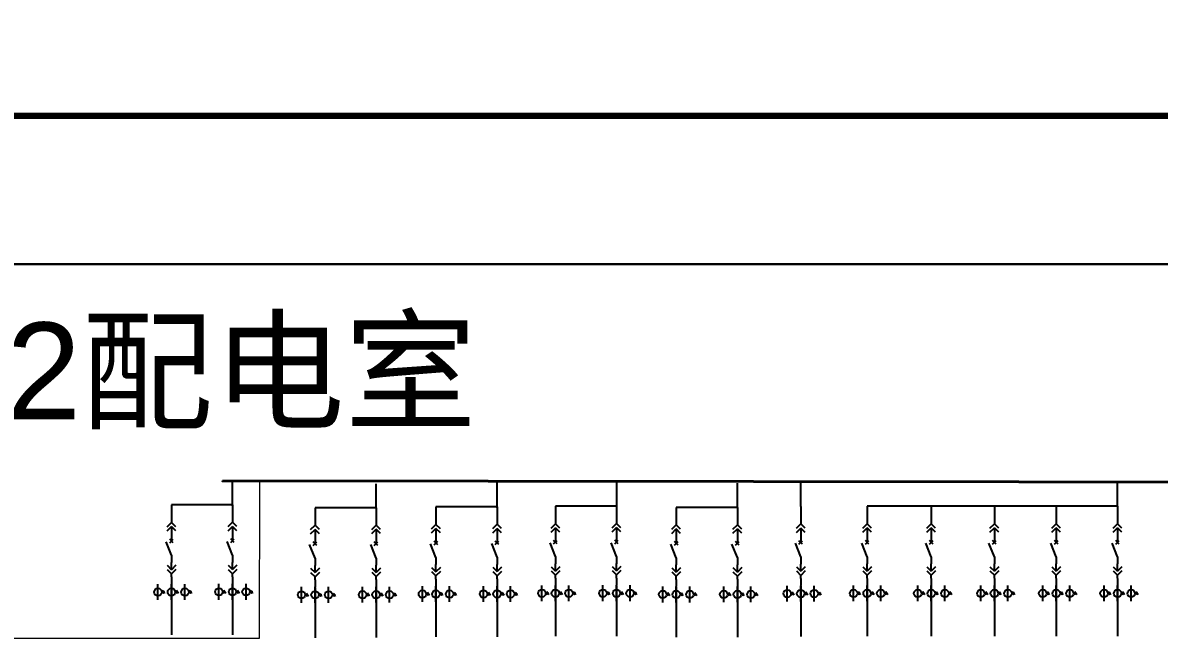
# Model space of a CAD drawing. Header units: millimetres. Extents: x -3460 to -460, y 6070 to 9130.
# Drawn here: x -1281.9 to -1164.2, y 6415.3 to 6479.6 of the extents above; entities that cross this region are included whole.
import ezdxf

# ---------------------------------------------------------------- set-up
doc = ezdxf.new("R2010")
doc.units = ezdxf.units.MM
doc.header["$LTSCALE"] = 1000
doc.header["$MEASUREMENT"] = 0
doc.styles.get("Standard").update_dxf_attribs({"font": 'arial.ttf'})

# ---------------------------------------------------------------- blocks, each defined once
blk = doc.blocks.new('DYDQAA05')
at = {"color": 0}
blk.add_lwpolyline([(0, 0), (0, -7)], dxfattribs=at)
blk = doc.blocks.new('DYDQAA03')
at = {"color": 0}
for points in [[(0, 0), (0, -1.5)], [(-2.12, -3.62), (0, -1.5)], [(-2.12, -5.62), (0, -3.5)], [(2.12, -3.62), (0, -1.5)], [(2.12, -5.62), (0, -3.5)], [(0, -3.5), (0, -7)]]:
    blk.add_lwpolyline(points, dxfattribs=at)
blk = doc.blocks.new('DYDQAA09')
at = {"color": 0}
blk.add_lwpolyline([(0, 0), (0, -3.5)], dxfattribs=at)
blk.add_lwpolyline([(0, 0), (0, -3.5)], dxfattribs=at)
blk.add_lwpolyline([(0, 0), (0, -3.5)], dxfattribs=at)
blk.add_lwpolyline([(0, 0), (0, -3.5)], dxfattribs=at)
blk.add_lwpolyline([(0, 0), (0, -3.5)], dxfattribs=at)
blk.add_lwpolyline([(0, 0), (0, -3.5)], dxfattribs=at)
blk.add_lwpolyline([(0, 0), (0, -3.5)], dxfattribs=at)
blk.add_lwpolyline([(0, 0), (0, -3.5)], dxfattribs=at)
blk.add_lwpolyline([(0, 0), (0, -3.5)], dxfattribs=at)
blk = doc.blocks.new('DYDQ0201')
at = {"color": 0}
for points in [[(0.86, -0.86), (-0.86, 0.86)], [(-0.86, -0.86), (0.86, 0.86)], [(0, -7), (-2.61, -0.37)]]:
    blk.add_lwpolyline(points, dxfattribs=at)
blk = doc.blocks.new('DYDQAA04')
at = {"color": 0}
for points in [[(0, -3.5), (0, 0)], [(-2.12, -1.38), (0, -3.5)], [(-2.12, -3.38), (0, -5.5)], [(2.12, -1.38), (0, -3.5)], [(2.12, -3.38), (0, -5.5)], [(0, -7), (0, -5.5)]]:
    blk.add_lwpolyline(points, dxfattribs=at)
blk = doc.blocks.new('A$C03DD39B5')
for p, q in [((417, 475), (283, 392)), ((417, 422), (283, 339)), ((350, 333), (350, 467))]:
    blk.add_line(p, q)
blk.add_lwpolyline([(700, 167), (0, 167)])
blk.add_circle((350, 167), 167)

msp = doc.modelspace()

# ---------------------------------------------------------------- linework, layer by layer
for p, q in [((-1260.14, 6429.65, 3820.79), (-1260.14, 6432.23, 5204.06)), ((-1245.27, 6429.36, 23991.96), (-1245.27, 6431.94, 25375.24)), ((-1232.75, 6429.44, 23991.96), (-1232.75, 6432.02, 25375.24)), ((-1220.39, 6429.52, 23991.96), (-1220.39, 6432.1, 25375.24)), ((-1207.88, 6429.4, 23991.96), (-1207.88, 6431.98, 25375.24)), ((-1201.34, 6429.59, 23486.9), (-1201.34, 6432.17, 24870.18)), ((-1168.55, 6429.61, 23992.01), (-1168.55, 6432.19, 25375.29)), ((-1260.15, 6429.75, 3820.79), (-1266.47, 6429.75, 3820.79)), ((-1220.41, 6429.61, 23991.96), (-1226.73, 6429.61, 23991.96)), ((-1168.55, 6429.61, 23991.96), (-1194.47, 6429.61, 23991.96)), ((-1245.29, 6429.45, 23991.96), (-1251.61, 6429.45, 23991.96)), ((-1232.77, 6429.53, 23991.96), (-1239.09, 6429.53, 23991.96)), ((-1207.9, 6429.49, 23991.96), (-1214.22, 6429.49, 23991.96)), ((-1266.47, 6421.51, 6022), (-1266.47, 6419.87, 6022)), ((-1260.15, 6421.53, 6713.64), (-1260.15, 6419.89, 6713.64)), ((-1226.73, 6421.37, 26193.17), (-1226.73, 6419.73, 26193.17)), ((-1220.41, 6421.39, 26884.81), (-1220.41, 6419.75, 26884.81)), ((-1201.34, 6421.35, 25688.12), (-1201.34, 6419.71, 25688.12)), ((-1194.47, 6421.37, 26193.17), (-1194.47, 6419.73, 26193.17)), ((-1187.83, 6421.37, 26193.17), (-1187.83, 6419.73, 26193.17)), ((-1181.3, 6421.37, 26193.17), (-1181.3, 6419.73, 26193.17)), ((-1174.89, 6421.37, 26193.17), (-1174.89, 6419.73, 26193.17)), ((-1168.55, 6421.37, 26193.17), (-1168.55, 6419.73, 26193.17)), ((-1251.61, 6421.21, 26193.17), (-1251.61, 6419.57, 26193.17)), ((-1245.29, 6421.23, 26884.81), (-1245.29, 6419.59, 26884.81)), ((-1239.09, 6421.29, 26193.17), (-1239.09, 6419.65, 26193.17)), ((-1232.77, 6421.31, 26884.81), (-1232.77, 6419.67, 26884.81)), ((-1214.22, 6421.25, 26193.17), (-1214.22, 6419.61, 26193.17)), ((-1207.9, 6421.27, 26884.81), (-1207.9, 6419.63, 26884.81)), ((-1266.47, 6419.87, 6022), (-1266.47, 6416.3, 6022)), ((-1260.15, 6419.89, 6713.64), (-1260.15, 6416.32, 6713.64)), ((-1251.61, 6419.57, 26193.17), (-1251.61, 6416.01, 26193.17)), ((-1245.29, 6419.59, 26884.81), (-1245.29, 6416.02, 26884.81)), ((-1239.09, 6419.65, 26193.17), (-1239.09, 6416.09, 26193.17)), ((-1232.77, 6419.67, 26884.81), (-1232.77, 6416.1, 26884.81)), ((-1226.73, 6419.73, 26193.17), (-1226.73, 6416.17, 26193.17)), ((-1220.41, 6419.75, 26884.81), (-1220.41, 6416.18, 26884.81)), ((-1214.22, 6419.61, 26193.17), (-1214.22, 6416.05, 26193.17)), ((-1207.9, 6419.63, 26884.81), (-1207.9, 6416.06, 26884.81)), ((-1201.34, 6419.71, 25688.12), (-1201.34, 6416.14, 25688.12)), ((-1194.47, 6419.73, 26193.17), (-1194.47, 6416.16, 26193.17)), ((-1187.83, 6419.73, 26193.17), (-1187.83, 6416.16, 26193.17)), ((-1181.3, 6419.73, 26193.17), (-1181.3, 6416.16, 26193.17)), ((-1174.89, 6419.73, 26193.17), (-1174.89, 6416.16, 26193.17)), ((-1168.55, 6419.73, 26193.17), (-1168.55, 6416.16, 26193.17))]:
    msp.add_line(p, q)
at = {"color": 1, "lineweight": 20}
for p, q in [((-1257.35, 6415.96, 26193.17), (-1257.33, 6432.24, 5204.06)), ((-1304.39, 6415.96, 26193.17), (-1257.35, 6415.96, 26193.17))]:
    msp.add_line(p, q, dxfattribs=at)
at = {"lineweight": 80, "ltscale": 0.001071}
for points in [[(-3460, 6920), (-460, 6920), (-460, 6470), (-3460, 6470)], [(-3460, 6470), (-460, 6470), (-460, 6070), (-3460, 6070)]]:
    msp.add_lwpolyline(points, close=True, dxfattribs=at)
at = {"color": 1, "lineweight": 30, "ltscale": 0.002916}
msp.add_lwpolyline([(-1465.66, 6454.66), (-1115.04, 6454.66), (-1115.04, 6160.63), (-1465.66, 6160.63)], close=True, dxfattribs=at)
at = {"color": 1, "lineweight": 40, "ltscale": 100, "elevation": 5204.06}
msp.add_lwpolyline([(-1151.29, 6432.1), (-1261.16, 6432.23), (-1261.16, 6432.23)], dxfattribs=at)

# ---------------------------------------------------------------- block references
at = {"xscale": 0.2128954749704126, "yscale": 0.2128954749704126, "zscale": 0.2128954749704126}
for name, p in [('DYDQAA05', (-1266.47, 6429.75, 3820.79)), ('DYDQAA05', (-1260.15, 6429.75, 4512.43)), ('DYDQAA05', (-1226.73, 6429.61, 23991.96)), ('DYDQAA05', (-1220.41, 6429.61, 24683.6)), ('DYDQAA05', (-1201.34, 6429.59, 23486.9)), ('DYDQAA05', (-1194.47, 6429.61, 23991.96)), ('DYDQAA05', (-1187.83, 6429.61, 23991.96)), ('DYDQAA05', (-1181.3, 6429.61, 23991.96)), ('DYDQAA05', (-1174.89, 6429.61, 23991.96)), ('DYDQAA05', (-1168.55, 6429.61, 23991.96)), ('DYDQAA05', (-1251.61, 6429.45, 23991.96)), ('DYDQAA05', (-1245.29, 6429.45, 24683.6)), ('DYDQAA05', (-1239.09, 6429.53, 23991.96)), ('DYDQAA05', (-1232.77, 6429.53, 24683.6)), ('DYDQAA05', (-1214.22, 6429.49, 23991.96)), ('DYDQAA05', (-1207.9, 6429.49, 24683.6)), ('DYDQAA03', (-1266.47, 6428.26, 3820.79)), ('DYDQAA03', (-1260.15, 6428.27, 4512.43)), ('DYDQAA03', (-1251.61, 6427.96, 23991.96)), ('DYDQAA03', (-1245.29, 6427.98, 24683.6)), ('DYDQAA03', (-1239.09, 6428.04, 23991.96)), ('DYDQAA03', (-1232.77, 6428.06, 24683.6)), ('DYDQAA03', (-1226.73, 6428.12, 23991.96)), ('DYDQAA03', (-1220.41, 6428.14, 24683.6)), ('DYDQAA03', (-1214.22, 6428, 23991.96)), ('DYDQAA03', (-1207.9, 6428.02, 24683.6)), ('DYDQAA03', (-1201.34, 6428.1, 23486.9)), ('DYDQAA03', (-1194.47, 6428.12, 23991.96)), ('DYDQAA03', (-1187.83, 6428.12, 23991.96)), ('DYDQAA03', (-1181.3, 6428.12, 23991.96)), ('DYDQAA03', (-1174.89, 6428.12, 23991.96)), ('DYDQAA03', (-1168.55, 6428.12, 23991.96)), ('DYDQ0201', (-1266.47, 6426.02, 3820.79)), ('DYDQAA09', (-1266.47, 6426.77, 3820.79)), ('DYDQ0201', (-1260.15, 6426.04, 4512.43)), ('DYDQAA09', (-1260.15, 6426.78, 4512.43)), ('DYDQAA09', (-1251.61, 6426.47, 23991.96)), ('DYDQAA09', (-1245.29, 6426.49, 24683.6)), ('DYDQAA09', (-1239.09, 6426.55, 23991.96)), ('DYDQAA09', (-1232.77, 6426.57, 24683.6)), ('DYDQ0201', (-1226.73, 6425.89, 23991.96)), ('DYDQAA09', (-1226.73, 6426.63, 23991.96)), ('DYDQ0201', (-1220.41, 6425.9, 24683.6)), ('DYDQAA09', (-1220.41, 6426.65, 24683.6)), ('DYDQAA09', (-1214.22, 6426.51, 23991.96)), ('DYDQAA09', (-1207.9, 6426.53, 24683.6)), ('DYDQAA09', (-1201.34, 6426.61, 23486.9)), ('DYDQ0201', (-1194.47, 6425.88, 23991.96)), ('DYDQAA09', (-1194.47, 6426.63, 23991.96)), ('DYDQ0201', (-1187.83, 6425.88, 23991.96)), ('DYDQAA09', (-1187.83, 6426.63, 23991.96)), ('DYDQ0201', (-1181.3, 6425.88, 23991.96)), ('DYDQAA09', (-1181.3, 6426.63, 23991.96)), ('DYDQ0201', (-1174.89, 6425.88, 23991.96)), ('DYDQAA09', (-1174.89, 6426.63, 23991.96)), ('DYDQ0201', (-1168.55, 6425.88, 23991.96)), ('DYDQAA09', (-1168.55, 6426.63, 23991.96)), ('DYDQ0201', (-1251.61, 6425.73, 23991.96)), ('DYDQ0201', (-1245.29, 6425.74, 24683.6)), ('DYDQ0201', (-1239.09, 6425.81, 23991.96)), ('DYDQ0201', (-1232.77, 6425.82, 24683.6)), ('DYDQ0201', (-1214.22, 6425.77, 23991.96)), ('DYDQ0201', (-1207.9, 6425.78, 24683.6)), ('DYDQ0201', (-1201.34, 6425.86, 23486.9)), ('DYDQAA04', (-1266.47, 6423.79, 3820.79)), ('DYDQAA09', (-1266.47, 6424.53, 3820.79)), ('DYDQAA04', (-1260.15, 6423.8, 4512.43)), ('DYDQAA09', (-1260.15, 6424.55, 4512.43)), ('DYDQAA09', (-1251.61, 6424.24, 23991.96)), ('DYDQAA09', (-1245.29, 6424.25, 24683.6)), ('DYDQAA09', (-1239.09, 6424.32, 23991.96)), ('DYDQAA09', (-1232.77, 6424.33, 24683.6)), ('DYDQAA09', (-1226.73, 6424.4, 23991.96)), ('DYDQAA09', (-1220.41, 6424.41, 24683.6)), ('DYDQAA09', (-1214.22, 6424.28, 23991.96)), ('DYDQAA09', (-1207.9, 6424.29, 24683.6)), ('DYDQAA09', (-1201.34, 6424.37, 23486.9)), ('DYDQAA09', (-1194.47, 6424.39, 23991.96)), ('DYDQAA09', (-1187.83, 6424.39, 23991.96)), ('DYDQAA09', (-1181.3, 6424.39, 23991.96)), ('DYDQAA09', (-1174.89, 6424.39, 23991.96)), ('DYDQAA09', (-1168.55, 6424.39, 23991.96)), ('DYDQAA04', (-1251.61, 6423.49, 23991.96)), ('DYDQAA04', (-1245.29, 6423.51, 24683.6)), ('DYDQAA04', (-1239.09, 6423.57, 23991.96)), ('DYDQAA04', (-1232.77, 6423.59, 24683.6)), ('DYDQAA04', (-1226.73, 6423.65, 23991.96)), ('DYDQAA04', (-1220.41, 6423.67, 24683.6)), ('DYDQAA04', (-1214.22, 6423.53, 23991.96)), ('DYDQAA04', (-1207.9, 6423.55, 24683.6)), ('DYDQAA04', (-1201.34, 6423.63, 23486.9)), ('DYDQAA04', (-1194.47, 6423.65, 23991.96)), ('DYDQAA04', (-1187.83, 6423.65, 23991.96)), ('DYDQAA04', (-1181.3, 6423.65, 23991.96)), ('DYDQAA04', (-1174.89, 6423.65, 23991.96)), ('DYDQAA04', (-1168.55, 6423.65, 23991.96)), ('DYDQAA09', (-1266.47, 6422.3, 3820.79)), ('DYDQAA09', (-1260.15, 6422.31, 4512.43)), ('DYDQAA09', (-1251.61, 6422, 23991.96)), ('DYDQAA09', (-1245.29, 6422.02, 24683.6)), ('DYDQAA09', (-1239.09, 6422.08, 23991.96)), ('DYDQAA09', (-1232.77, 6422.1, 24683.6)), ('DYDQAA09', (-1226.73, 6422.16, 23991.96)), ('DYDQAA09', (-1220.41, 6422.18, 24683.6)), ('DYDQAA09', (-1214.22, 6422.04, 23991.96)), ('DYDQAA09', (-1207.9, 6422.06, 24683.6)), ('DYDQAA09', (-1201.34, 6422.14, 23486.9)), ('DYDQAA09', (-1194.47, 6422.15, 23991.96)), ('DYDQAA09', (-1187.83, 6422.15, 23991.96)), ('DYDQAA09', (-1181.3, 6422.15, 23991.96)), ('DYDQAA09', (-1174.89, 6422.15, 23991.96)), ('DYDQAA09', (-1168.55, 6422.15, 23991.96))]:
    msp.add_blockref(name, p, dxfattribs=at)
at = {"linetype": 'Continuous', "xscale": 0.002338875, "yscale": 0.002338875, "zscale": 0.002338875, "rotation": 270}
for p in [(-1268.26, 6421.55, 6022), (-1266.86, 6421.55, 6022), (-1265.46, 6421.55, 6022), (-1261.95, 6421.57, 6713.64), (-1260.54, 6421.57, 6713.64), (-1259.14, 6421.57, 6713.64), (-1234.56, 6421.35, 26884.81), (-1233.16, 6421.35, 26884.81), (-1231.76, 6421.35, 26884.81), (-1228.52, 6421.42, 26193.17), (-1227.12, 6421.42, 26193.17), (-1225.72, 6421.42, 26193.17), (-1222.2, 6421.43, 26884.81), (-1220.8, 6421.43, 26884.81), (-1219.4, 6421.43, 26884.81), (-1203.13, 6421.39, 25688.12), (-1201.73, 6421.39, 25688.12), (-1200.33, 6421.39, 25688.12), (-1196.26, 6421.41, 26193.17), (-1194.86, 6421.41, 26193.17), (-1193.45, 6421.41, 26193.17), (-1189.62, 6421.41, 26193.17), (-1188.22, 6421.41, 26193.17), (-1186.81, 6421.41, 26193.17), (-1183.09, 6421.41, 26193.17), (-1181.69, 6421.41, 26193.17), (-1180.28, 6421.41, 26193.17), (-1176.69, 6421.41, 26193.17), (-1175.28, 6421.41, 26193.17), (-1173.88, 6421.41, 26193.17), (-1170.34, 6421.41, 26193.17), (-1168.94, 6421.41, 26193.17), (-1167.53, 6421.41, 26193.17), (-1253.4, 6421.26, 26193.17), (-1252, 6421.26, 26193.17), (-1250.59, 6421.26, 26193.17), (-1247.08, 6421.27, 26884.81), (-1245.68, 6421.27, 26884.81), (-1244.28, 6421.27, 26884.81), (-1240.88, 6421.34, 26193.17), (-1239.48, 6421.34, 26193.17), (-1238.07, 6421.34, 26193.17), (-1216.01, 6421.3, 26193.17), (-1214.61, 6421.3, 26193.17), (-1213.21, 6421.3, 26193.17), (-1209.7, 6421.31, 26884.81), (-1208.29, 6421.31, 26884.81), (-1206.89, 6421.31, 26884.81)]:
    msp.add_blockref('A$C03DD39B5', p, dxfattribs=at)

# ---------------------------------------------------------------- texts
at = {"color": 0, "insert": (-1300.67, 6448.61, 8673.08), "char_height": 10, "width": 0.000000001, "attachment_point": 1}
msp.add_mtext('5B2{\\fSimSun|b0|i0|c134|p2;配电室}', dxfattribs=at)

doc.saveas('drawing.dxf')
